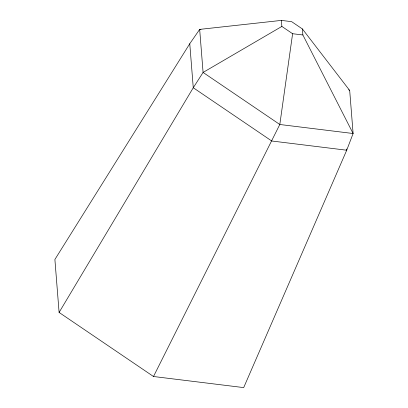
<?xml version="1.0" encoding="UTF-8"?>
<svg xmlns="http://www.w3.org/2000/svg" width="408" height="408" viewBox="0 0 408 408"><rect width="100%" height="100%" fill="white"/><g stroke="black" fill="none" stroke-linecap="round" stroke-linejoin="round"><path stroke-width="0.61" d="M281.392 20.4L281.867 26.428L292.607 33.716L279.811 124.496L153.5 376.502L59.099 312.441L54.891 259.478L189.766 43.717L199.67 29.391L281.392 20.4L291.654 21.665L302.394 28.953L349.692 90.474L353.109 133.518L346.718 150.226L243.693 387.6L153.5 376.502M59.099 312.441L193.264 87.74L203.087 72.435L281.867 26.428M292.607 33.716L302.874 34.976L353.109 133.518L279.811 124.496L203.087 72.435L199.67 29.391L200.935 29.549M348.641 89.76L349.692 90.474M346.621 148.966L346.718 150.226L271.743 140.995L193.264 87.74L189.766 43.717M302.394 28.953L302.874 34.976"/></g></svg>
